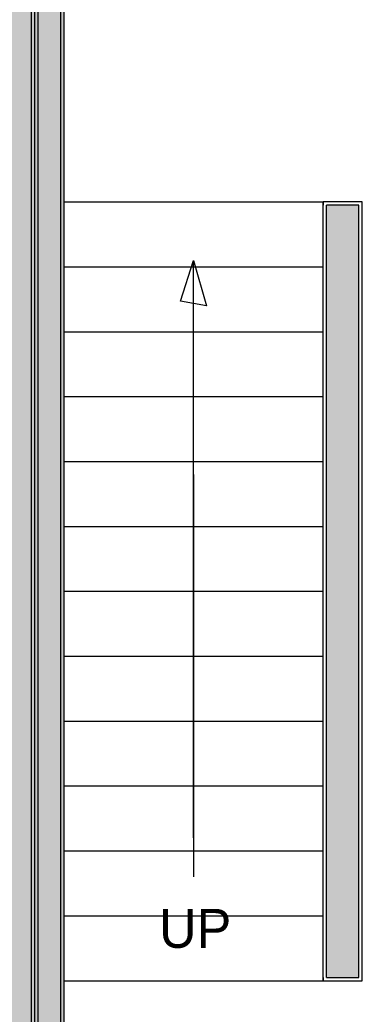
# Model space of a CAD drawing. Header units: inches. Extents: x 99 to 12024, y -5408 to 2559.
# Drawn here: x 8445.4 to 8498.1, y -4706.2 to -4552.9 of the extents above; entities that cross this region are included whole.
import ezdxf

# ---------------------------------------------------------------- set-up
doc = ezdxf.new("R2010")
doc.units = ezdxf.units.IN
doc.header["$LTSCALE"] = 96
doc.header["$MEASUREMENT"] = 0
doc.layers.add('Stairs & Ramps', color=7, linetype='Continuous', lineweight=13)
doc.layers.add('Walls_  Normal', color=6, linetype='Continuous', lineweight=13)
doc.layers.add('Stairs & Ramps_ Up_Down Arrows', color=7, linetype='Continuous', lineweight=13, true_color=0x000080)
doc.styles.get("Standard").update_dxf_attribs({"font": 'arial.ttf'})

msp = doc.modelspace()

# ---------------------------------------------------------------- linework, layer by layer
at = {"layer": 'Stairs & Ramps', "transparency": 33554687}
for p, q in [((8452.12, -4581), (8452.12, -4591)), ((8452.12, -4581), (8492.12, -4581)), ((8492.12, -4591), (8492.12, -4581)), ((8452.12, -4591), (8452.12, -4601)), ((8452.12, -4591), (8492.12, -4591)), ((8492.12, -4601), (8492.12, -4591)), ((8452.12, -4601), (8452.12, -4611)), ((8452.12, -4601), (8492.12, -4601)), ((8452.12, -4601), (8452.12, -4611)), ((8452.12, -4601), (8492.12, -4601)), ((8492.12, -4611), (8492.12, -4601)), ((8492.12, -4611), (8492.12, -4601)), ((8452.12, -4611), (8452.12, -4621)), ((8452.12, -4611), (8492.12, -4611)), ((8452.12, -4611), (8452.12, -4621)), ((8452.12, -4611), (8492.12, -4611)), ((8492.12, -4621), (8492.12, -4611)), ((8492.12, -4621), (8492.12, -4611)), ((8452.12, -4621), (8452.12, -4631)), ((8452.12, -4621), (8492.12, -4621)), ((8452.12, -4621), (8452.12, -4631)), ((8452.12, -4621), (8492.12, -4621)), ((8492.12, -4631), (8492.12, -4621)), ((8492.12, -4631), (8492.12, -4621)), ((8452.12, -4631), (8452.12, -4641)), ((8452.12, -4631), (8492.12, -4631)), ((8452.12, -4631), (8452.12, -4641)), ((8452.12, -4631), (8492.12, -4631)), ((8492.12, -4641), (8492.12, -4631)), ((8492.12, -4641), (8492.12, -4631)), ((8452.12, -4641), (8452.12, -4651)), ((8452.12, -4641), (8492.12, -4641)), ((8452.12, -4641), (8452.12, -4651)), ((8452.12, -4641), (8492.12, -4641)), ((8492.12, -4651), (8492.12, -4641)), ((8492.12, -4651), (8492.12, -4641)), ((8452.12, -4651), (8452.12, -4661)), ((8452.12, -4651), (8492.12, -4651)), ((8452.12, -4651), (8452.12, -4661)), ((8452.12, -4651), (8492.12, -4651)), ((8492.12, -4661), (8492.12, -4651)), ((8492.12, -4661), (8492.12, -4651)), ((8452.12, -4661), (8452.12, -4671)), ((8452.12, -4661), (8492.12, -4661)), ((8452.12, -4661), (8452.12, -4671)), ((8452.12, -4661), (8492.12, -4661)), ((8492.12, -4671), (8492.12, -4661)), ((8492.12, -4671), (8492.12, -4661)), ((8452.12, -4671), (8452.12, -4681)), ((8452.12, -4671), (8492.12, -4671)), ((8452.12, -4671), (8452.12, -4681)), ((8452.12, -4671), (8492.12, -4671)), ((8492.12, -4681), (8492.12, -4671)), ((8492.12, -4681), (8492.12, -4671)), ((8452.12, -4681), (8452.12, -4685)), ((8452.12, -4681), (8492.12, -4681)), ((8452.12, -4681), (8452.12, -4691)), ((8452.12, -4681), (8492.12, -4681)), ((8492.12, -4685), (8492.12, -4681)), ((8492.12, -4691), (8492.12, -4681)), ((8452.12, -4691), (8452.12, -4701)), ((8452.12, -4691), (8492.12, -4691)), ((8492.12, -4701), (8492.12, -4691)), ((8452.12, -4701), (8492.12, -4701))]:
    msp.add_line(p, q, dxfattribs=at)
at = {"layer": 'Stairs & Ramps_ Up_Down Arrows', "transparency": 33554687}
for p, q in [((8470.12, -4596.3), (8472.12, -4590)), ((8472.12, -4679), (8472.12, -4590)), ((8472.12, -4590), (8474.12, -4597)), ((8474.12, -4597), (8470.12, -4596.3)), ((8472.12, -4623), (8472.12, -4685))]:
    msp.add_line(p, q, dxfattribs=at)
at = {"layer": 'Walls_  Normal', "transparency": 33554687}
for p, q in [((8447.12, -4406.5), (8447.12, -4775.5)), ((8447.62, -4406.5), (8447.62, -4775.5)), ((8448.12, -4406.5), (8448.12, -4775.5)), ((8451.62, -4406.5), (8451.62, -4775.5)), ((8452.12, -4407), (8452.12, -4775)), ((8498.12, -4581), (8492.12, -4581)), ((8492.12, -4581), (8492.12, -4581.5)), ((8498.12, -4581.5), (8498.12, -4581)), ((8492.12, -4700.5), (8492.12, -4581.5)), ((8492.62, -4700.5), (8492.62, -4581.5)), ((8497.62, -4581.5), (8492.62, -4581.5)), ((8497.62, -4700.5), (8497.62, -4581.5)), ((8498.12, -4700.5), (8498.12, -4581.5)), ((8492.12, -4700.5), (8492.12, -4701)), ((8492.62, -4700.5), (8497.62, -4700.5)), ((8498.12, -4701), (8498.12, -4700.5)), ((8492.12, -4701), (8498.12, -4701))]:
    msp.add_line(p, q, dxfattribs=at)
at = {"layer": 'Walls_  Normal', "color": 252, "true_color": 0x949494, "transparency": 33554687}
for points in [[(8447.12, -4406.5), (8447.12, -4775.5), (8443.62, -4406.5), (8443.62, -4775.5)], [(8447.62, -4406.5), (8447.62, -4775.5), (8447.12, -4406.5), (8447.12, -4775.5)], [(8448.12, -4406.5), (8448.12, -4775.5), (8447.62, -4406.5), (8447.62, -4775.5)], [(8451.62, -4406.5), (8451.62, -4775.5), (8448.12, -4406.5), (8448.12, -4775.5)], [(8492.62, -4700.5), (8492.62, -4581.5), (8497.62, -4700.5), (8497.62, -4581.5)]]:
    msp.add_solid(points, dxfattribs=at)
at = {"layer": 'Walls_  Normal', "color": 236, "true_color": 0x7a003d, "transparency": 33554687}
msp.add_solid([(8452.12, -4406.5), (8452.12, -4775.5), (8451.62, -4406.5), (8451.62, -4775.5)], dxfattribs=at)

# ---------------------------------------------------------------- texts
at = {"layer": 'Stairs & Ramps_ Up_Down Arrows', "transparency": 33554687, "insert": (8466.81, -4696.03), "char_height": 6, "width": 15.84, "attachment_point": 7}
msp.add_mtext('\\fChief Blueprint|b0|i0|c0|p0;UP', dxfattribs=at)

doc.saveas('drawing.dxf')
